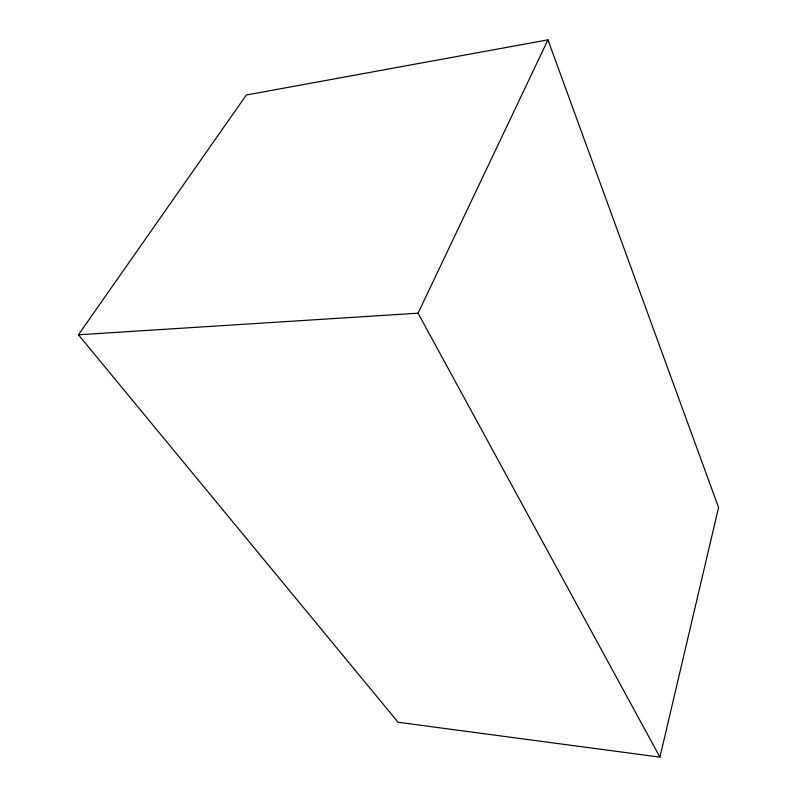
<?xml version="1.0" encoding="UTF-8"?>
<svg xmlns="http://www.w3.org/2000/svg" width="797" height="797" viewBox="0 0 797 797"><rect width="100%" height="100%" fill="white"/><g stroke="black" fill="none" stroke-linecap="round" stroke-linejoin="round"><path stroke-width="1.2" d="M659.936 757.15L718.565 507.53L547.938 39.85L246.333 95.002L78.435 334.78L398.062 722.251L659.936 757.15L418.076 313.191L547.938 39.85M78.435 334.78L418.076 313.191"/></g></svg>
